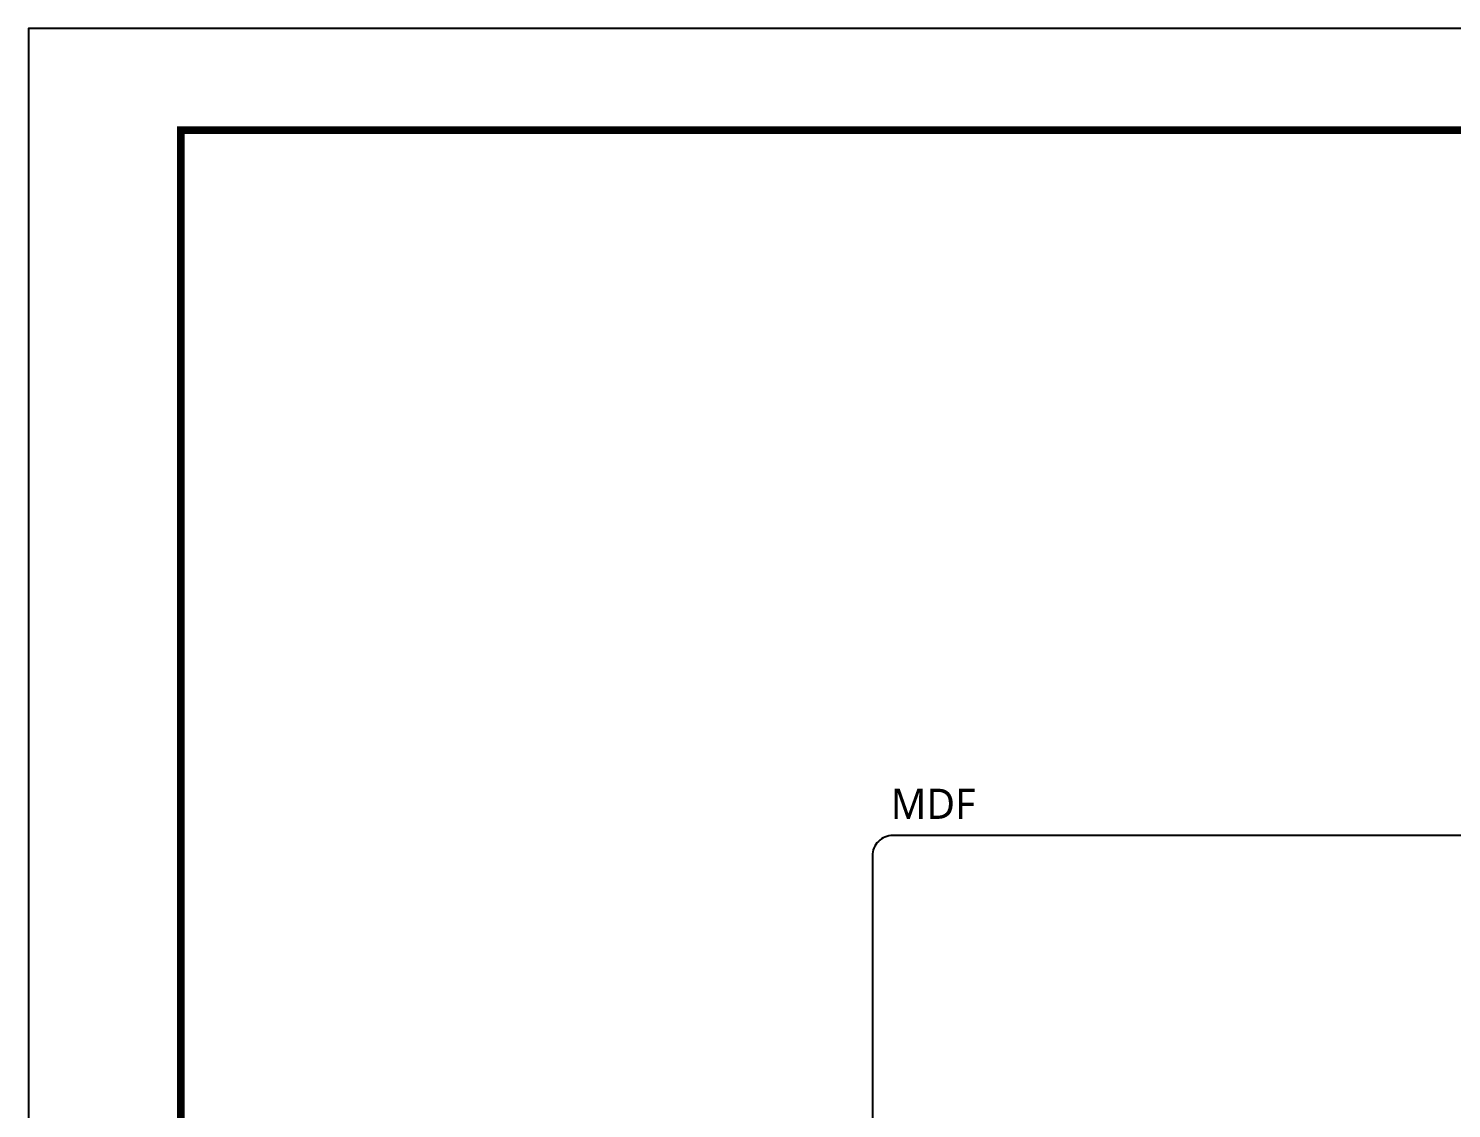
# Model space of a CAD drawing. Header units: millimetres. Extents: x 210250 to 420500, y 0 to 148500.
# Drawn here: x 210250 to 280241, y 95361 to 148500 of the extents above; entities that cross this region are included whole.
import ezdxf

# ---------------------------------------------------------------- set-up
doc = ezdxf.new("R2010")
doc.units = ezdxf.units.MM
doc.header["$LTSCALE"] = 250
doc.header["$MEASUREMENT"] = 0
doc.layers.get('0').update_dxf_attribs({"lineweight": 25})
doc.layers.add('001dmp-FORM', color=7, linetype='Continuous')
doc.layers.add('N-Equipment', color=7, linetype='Continuous')
doc.styles.add('sukwoo', font='malgun.ttf')

# ---------------------------------------------------------------- blocks, each defined once
blk = doc.blocks.new('FORM_ELEC_SUKWOO$0$')
at = {"layer": '001dmp-FORM', "color": 30}
blk.add_lwpolyline([(161727, 114228), (0, 114228), (0, 0), (161727, 0)], close=True, dxfattribs=at)
at = {"layer": '001dmp-FORM', "const_width": 288}
blk.add_lwpolyline([(5769, 3846), (5769, 110382), (157881, 110382), (157881, 3846)], close=True, dxfattribs=at)
blk = doc.blocks.new('FORM_ELEC_SUKWOO')
at = {"layer": '001dmp-FORM'}
blk.add_blockref('FORM_ELEC_SUKWOO$0$', (12, -1), dxfattribs=at)

msp = doc.modelspace()

# ---------------------------------------------------------------- linework, layer by layer
at = {"color": 4}
msp.add_lwpolyline([(252757, 68685), (349049, 68685, 0.414214), (350049, 69685), (350049, 107792, 0.414214), (349049, 108792), (252757, 108792, 0.414214), (251757, 107792), (251757, 69685, 0.414214)], format="xyb", close=True, dxfattribs=at)

# ---------------------------------------------------------------- block references
at = {"color": 4, "xscale": 1.300026814116267, "yscale": 1.300026814116267, "zscale": 1.300026814116267}
msp.add_blockref('FORM_ELEC_SUKWOO', (210234, 1), dxfattribs=at)

# ---------------------------------------------------------------- texts
at = {"layer": 'N-Equipment', "style": 'sukwoo'}
msp.add_text('MDF', height=1484.5, dxfattribs=at).set_placement((252658, 109610))

doc.saveas('drawing.dxf')
